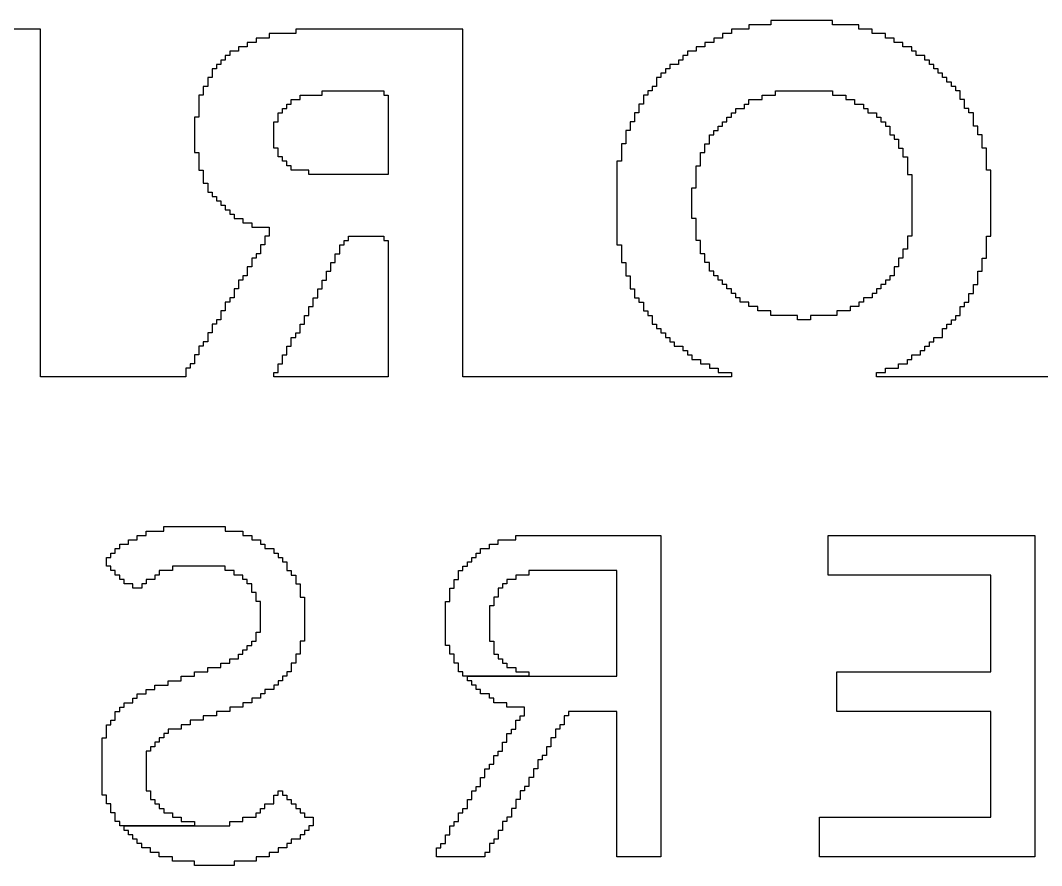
# Model space of a CAD drawing. Extents: x 120.8 to 139.9, y -84.7 to -48.5.
# Drawn here: x 127.546 to 132.187, y -84.734 to -80.894 of the extents above; entities that cross this region are included whole.
import ezdxf

# ---------------------------------------------------------------- set-up
doc = ezdxf.new("R2010")
doc.units = 0
doc.header["$MEASUREMENT"] = 0
doc.layers.add('BLACK', color=7, linetype='CONTINUOUS')

msp = doc.modelspace()

# ---------------------------------------------------------------- linework, layer by layer
at = {"layer": 'BLACK', "linetype": 'CONTINUOUS'}
for p, q in [((131.237, -80.8944), (130.957, -80.8944)), ((130.957, -80.8944), (130.957, -80.9144)), ((131.237, -80.9144), (131.237, -80.8944)), ((127.637, -80.9344), (127.297, -80.9344)), ((127.637, -82.5144), (127.637, -80.9344)), ((129.557, -80.9344), (128.797, -80.9344)), ((128.797, -80.9344), (128.797, -80.9544)), ((129.557, -82.5144), (129.557, -80.9344)), ((130.857, -80.9344), (130.777, -80.9344)), ((130.777, -80.9344), (130.777, -80.9544)), ((130.957, -80.9144), (130.857, -80.9144)), ((130.857, -80.9144), (130.857, -80.9344)), ((131.357, -80.9144), (131.237, -80.9144)), ((131.357, -80.9344), (131.357, -80.9144)), ((131.417, -80.9344), (131.357, -80.9344)), ((131.417, -80.9544), (131.417, -80.9344)), ((128.677, -80.9744), (128.617, -80.9744)), ((128.617, -80.9744), (128.617, -80.9944)), ((128.797, -80.9544), (128.677, -80.9544)), ((128.677, -80.9544), (128.677, -80.9744)), ((130.737, -80.9744), (130.697, -80.9744)), ((130.697, -80.9744), (130.697, -80.9944)), ((130.777, -80.9544), (130.737, -80.9544)), ((130.737, -80.9544), (130.737, -80.9744)), ((131.477, -80.9544), (131.417, -80.9544)), ((131.477, -80.9744), (131.477, -80.9544)), ((131.517, -80.9744), (131.477, -80.9744)), ((131.517, -80.9944), (131.517, -80.9744)), ((128.537, -81.0344), (128.497, -81.0344)), ((128.497, -81.0344), (128.497, -81.0544)), ((128.577, -81.0144), (128.537, -81.0144)), ((128.537, -81.0144), (128.537, -81.0344)), ((128.617, -80.9944), (128.577, -80.9944)), ((128.577, -80.9944), (128.577, -81.0144)), ((130.617, -81.0344), (130.577, -81.0344)), ((130.577, -81.0344), (130.577, -81.0544)), ((130.657, -81.0144), (130.617, -81.0144)), ((130.617, -81.0144), (130.617, -81.0344)), ((130.697, -80.9944), (130.657, -80.9944)), ((130.657, -80.9944), (130.657, -81.0144)), ((131.557, -80.9944), (131.517, -80.9944)), ((131.557, -81.0144), (131.557, -80.9944)), ((131.597, -81.0144), (131.557, -81.0144)), ((131.597, -81.0344), (131.597, -81.0144)), ((131.617, -81.0344), (131.597, -81.0344)), ((131.617, -81.0544), (131.617, -81.0344)), ((128.477, -81.0744), (128.457, -81.0744)), ((128.457, -81.0744), (128.457, -81.0944)), ((128.497, -81.0544), (128.477, -81.0544)), ((128.477, -81.0544), (128.477, -81.0744)), ((130.557, -81.0744), (130.537, -81.0744)), ((130.537, -81.0744), (130.537, -81.0944)), ((130.577, -81.0544), (130.557, -81.0544)), ((130.557, -81.0544), (130.557, -81.0744)), ((131.657, -81.0544), (131.617, -81.0544)), ((131.657, -81.0744), (131.657, -81.0544)), ((131.677, -81.0744), (131.657, -81.0744)), ((131.677, -81.0944), (131.677, -81.0744)), ((128.437, -81.1144), (128.417, -81.1144)), ((128.417, -81.1144), (128.417, -81.1544)), ((128.457, -81.0944), (128.437, -81.0944)), ((128.437, -81.0944), (128.437, -81.1144)), ((130.497, -81.1144), (130.477, -81.1144)), ((130.477, -81.1144), (130.477, -81.1344)), ((130.537, -81.0944), (130.497, -81.0944)), ((130.497, -81.0944), (130.497, -81.1144)), ((131.697, -81.0944), (131.677, -81.0944)), ((131.697, -81.1144), (131.697, -81.0944)), ((131.717, -81.1144), (131.697, -81.1144)), ((131.717, -81.1344), (131.717, -81.1144)), ((128.417, -81.1544), (128.397, -81.1544)), ((128.397, -81.1544), (128.397, -81.1944)), ((130.457, -81.1544), (130.437, -81.1544)), ((130.437, -81.1544), (130.437, -81.1944)), ((130.477, -81.1344), (130.457, -81.1344)), ((130.457, -81.1344), (130.457, -81.1544)), ((131.737, -81.1344), (131.717, -81.1344)), ((131.737, -81.1544), (131.737, -81.1344)), ((131.757, -81.1544), (131.737, -81.1544)), ((131.757, -81.1744), (131.757, -81.1544)), ((131.777, -81.1744), (131.757, -81.1744)), ((131.777, -81.1944), (131.777, -81.1744)), ((128.397, -81.1944), (128.377, -81.1944)), ((128.377, -81.1944), (128.377, -81.2344)), ((128.917, -81.2344), (128.917, -81.2144)), ((128.917, -81.2144), (129.197, -81.2144)), ((129.197, -81.2144), (129.197, -81.2344)), ((130.417, -81.2144), (130.397, -81.2144)), ((130.397, -81.2144), (130.397, -81.2344)), ((130.437, -81.1944), (130.417, -81.1944)), ((130.417, -81.1944), (130.417, -81.2144)), ((130.977, -81.2344), (130.977, -81.2144)), ((130.977, -81.2144), (131.237, -81.2144)), ((131.237, -81.2144), (131.237, -81.2344)), ((131.797, -81.1944), (131.777, -81.1944)), ((131.797, -81.2144), (131.797, -81.1944)), ((131.817, -81.2144), (131.797, -81.2144)), ((131.817, -81.2544), (131.817, -81.2144)), ((128.377, -81.2344), (128.357, -81.2344)), ((128.357, -81.2344), (128.357, -81.3344)), ((128.777, -81.2744), (128.777, -81.2544)), ((128.777, -81.2544), (128.817, -81.2544)), ((128.817, -81.2544), (128.817, -81.2344)), ((128.817, -81.2344), (128.917, -81.2344)), ((129.197, -81.2344), (129.217, -81.2344)), ((129.217, -81.2344), (129.217, -81.5944)), ((130.397, -81.2344), (130.377, -81.2344)), ((130.377, -81.2344), (130.377, -81.2744)), ((130.857, -81.2744), (130.857, -81.2544)), ((130.857, -81.2544), (130.917, -81.2544)), ((130.917, -81.2544), (130.917, -81.2344)), ((130.917, -81.2344), (130.977, -81.2344)), ((131.237, -81.2344), (131.297, -81.2344)), ((131.297, -81.2344), (131.297, -81.2544)), ((131.297, -81.2544), (131.337, -81.2544)), ((131.337, -81.2544), (131.337, -81.2744)), ((131.837, -81.2544), (131.817, -81.2544)), ((131.837, -81.2944), (131.837, -81.2544)), ((128.717, -81.3544), (128.717, -81.3144)), ((128.717, -81.3144), (128.737, -81.3144)), ((128.737, -81.3144), (128.737, -81.2944)), ((128.737, -81.2944), (128.757, -81.2944)), ((128.757, -81.2944), (128.757, -81.2744)), ((128.757, -81.2744), (128.777, -81.2744)), ((130.357, -81.3144), (130.337, -81.3144)), ((130.337, -81.3144), (130.337, -81.3544)), ((130.377, -81.2744), (130.357, -81.2744)), ((130.357, -81.2744), (130.357, -81.3144)), ((130.777, -81.3344), (130.777, -81.3144)), ((130.777, -81.3144), (130.797, -81.3144)), ((130.797, -81.3144), (130.797, -81.2944)), ((130.797, -81.2944), (130.837, -81.2944)), ((130.837, -81.2944), (130.837, -81.2744)), ((130.837, -81.2744), (130.857, -81.2744)), ((131.337, -81.2744), (131.377, -81.2744)), ((131.377, -81.2744), (131.377, -81.2944)), ((131.377, -81.2944), (131.397, -81.2944)), ((131.397, -81.2944), (131.397, -81.3144)), ((131.397, -81.3144), (131.437, -81.3144)), ((131.437, -81.3144), (131.437, -81.3344)), ((131.857, -81.2944), (131.837, -81.2944)), ((131.857, -81.3144), (131.857, -81.2944)), ((131.877, -81.3144), (131.857, -81.3144)), ((131.877, -81.3744), (131.877, -81.3144)), ((128.357, -81.3344), (128.337, -81.3344)), ((128.337, -81.3344), (128.337, -81.4944)), ((128.697, -81.4744), (128.697, -81.3544)), ((128.697, -81.3544), (128.717, -81.3544)), ((130.337, -81.3544), (130.317, -81.3544)), ((130.317, -81.3544), (130.317, -81.3944)), ((130.737, -81.3744), (130.737, -81.3544)), ((130.737, -81.3544), (130.757, -81.3544)), ((130.757, -81.3544), (130.757, -81.3344)), ((130.757, -81.3344), (130.777, -81.3344)), ((131.437, -81.3344), (131.457, -81.3344)), ((131.457, -81.3344), (131.457, -81.3544)), ((131.457, -81.3544), (131.477, -81.3544)), ((131.477, -81.3544), (131.477, -81.3744)), ((130.317, -81.3944), (130.297, -81.3944)), ((130.297, -81.3944), (130.297, -81.4544)), ((130.697, -81.4144), (130.697, -81.3944)), ((130.697, -81.3944), (130.717, -81.3944)), ((130.717, -81.3944), (130.717, -81.3744)), ((130.717, -81.3744), (130.737, -81.3744)), ((131.477, -81.3744), (131.497, -81.3744)), ((131.497, -81.3744), (131.497, -81.4144)), ((131.897, -81.3744), (131.877, -81.3744)), ((131.897, -81.4144), (131.897, -81.3744)), ((130.297, -81.4544), (130.277, -81.4544)), ((130.277, -81.4544), (130.277, -81.5344)), ((130.657, -81.4944), (130.657, -81.4544)), ((130.657, -81.4544), (130.677, -81.4544)), ((130.677, -81.4544), (130.677, -81.4144)), ((130.677, -81.4144), (130.697, -81.4144)), ((131.497, -81.4144), (131.517, -81.4144)), ((131.517, -81.4144), (131.517, -81.4344)), ((131.517, -81.4344), (131.537, -81.4344)), ((131.537, -81.4344), (131.537, -81.4744)), ((131.917, -81.4144), (131.897, -81.4144)), ((131.917, -81.4744), (131.917, -81.4144)), ((128.337, -81.4944), (128.357, -81.4944)), ((128.357, -81.4944), (128.357, -81.5744)), ((128.717, -81.4744), (128.697, -81.4744)), ((128.717, -81.5144), (128.717, -81.4744)), ((130.637, -81.5544), (130.637, -81.4944)), ((130.637, -81.4944), (130.657, -81.4944)), ((131.537, -81.4744), (131.557, -81.4744)), ((131.557, -81.4744), (131.557, -81.5144)), ((131.937, -81.4744), (131.917, -81.4744)), ((131.937, -81.5744), (131.937, -81.4744)), ((128.737, -81.5144), (128.717, -81.5144)), ((128.737, -81.5344), (128.737, -81.5144)), ((128.757, -81.5344), (128.737, -81.5344)), ((128.757, -81.5544), (128.757, -81.5344)), ((130.277, -81.5344), (130.257, -81.5344)), ((130.257, -81.5344), (130.257, -81.9144)), ((131.557, -81.5144), (131.577, -81.5144)), ((131.577, -81.5144), (131.577, -81.5944)), ((128.357, -81.5744), (128.377, -81.5744)), ((128.377, -81.5744), (128.377, -81.6344)), ((128.777, -81.5544), (128.757, -81.5544)), ((128.777, -81.5744), (128.777, -81.5544)), ((128.857, -81.5744), (128.777, -81.5744)), ((128.857, -81.5944), (128.857, -81.5744)), ((130.617, -81.6544), (130.617, -81.5544)), ((130.617, -81.5544), (130.637, -81.5544)), ((131.957, -81.5744), (131.937, -81.5744)), ((131.957, -81.8744), (131.957, -81.5744)), ((128.377, -81.6344), (128.397, -81.6344)), ((128.397, -81.6344), (128.397, -81.6744)), ((129.217, -81.5944), (128.857, -81.5944)), ((131.577, -81.5944), (131.597, -81.5944)), ((131.597, -81.5944), (131.597, -81.8744)), ((128.397, -81.6744), (128.417, -81.6744)), ((128.417, -81.6744), (128.417, -81.6944)), ((130.597, -81.7944), (130.597, -81.6544)), ((130.597, -81.6544), (130.617, -81.6544)), ((128.417, -81.6944), (128.437, -81.6944)), ((128.437, -81.6944), (128.437, -81.7144)), ((128.437, -81.7144), (128.457, -81.7144)), ((128.457, -81.7144), (128.457, -81.7344)), ((128.457, -81.7344), (128.477, -81.7344)), ((128.477, -81.7344), (128.477, -81.7544)), ((128.477, -81.7544), (128.497, -81.7544)), ((128.497, -81.7544), (128.497, -81.7744)), ((128.497, -81.7744), (128.517, -81.7744)), ((128.517, -81.7744), (128.517, -81.7944)), ((128.517, -81.7944), (128.557, -81.7944)), ((128.557, -81.7944), (128.557, -81.8144)), ((128.557, -81.8144), (128.597, -81.8144)), ((128.597, -81.8144), (128.597, -81.8344)), ((130.617, -81.7944), (130.597, -81.7944)), ((130.617, -81.8944), (130.617, -81.7944)), ((128.597, -81.8344), (128.677, -81.8344)), ((128.677, -81.8344), (128.677, -81.8744)), ((128.657, -81.9144), (128.637, -81.9144)), ((128.637, -81.9144), (128.637, -81.9544)), ((128.677, -81.8744), (128.657, -81.8744)), ((128.657, -81.8744), (128.657, -81.9144)), ((128.997, -81.9544), (128.997, -81.9144)), ((128.997, -81.9144), (129.017, -81.9144)), ((129.017, -81.9144), (129.017, -81.8944)), ((129.017, -81.8944), (129.037, -81.8944)), ((129.037, -81.8944), (129.037, -81.8744)), ((129.037, -81.8744), (129.197, -81.8744)), ((129.197, -81.8744), (129.197, -81.8944)), ((129.197, -81.8944), (129.217, -81.8944)), ((129.217, -81.8944), (129.217, -82.5144)), ((130.257, -81.9144), (130.277, -81.9144)), ((130.277, -81.9144), (130.277, -81.9944)), ((130.637, -81.8944), (130.617, -81.8944)), ((130.637, -81.9544), (130.637, -81.8944)), ((131.597, -81.8744), (131.577, -81.8744)), ((131.577, -81.8744), (131.577, -81.9344)), ((131.937, -81.9744), (131.937, -81.8744)), ((131.937, -81.8744), (131.957, -81.8744)), ((128.637, -81.9544), (128.617, -81.9544)), ((128.617, -81.9544), (128.617, -81.9744)), ((128.977, -81.9944), (128.977, -81.9544)), ((128.977, -81.9544), (128.997, -81.9544)), ((130.657, -81.9544), (130.637, -81.9544)), ((130.657, -81.9944), (130.657, -81.9544)), ((131.577, -81.9344), (131.557, -81.9344)), ((131.557, -81.9344), (131.557, -81.9744)), ((128.617, -81.9744), (128.597, -81.9744)), ((128.597, -81.9744), (128.597, -82.0144)), ((128.957, -82.0344), (128.957, -81.9944)), ((128.957, -81.9944), (128.977, -81.9944)), ((130.277, -81.9944), (130.297, -81.9944)), ((130.297, -81.9944), (130.297, -82.0544)), ((130.677, -81.9944), (130.657, -81.9944)), ((130.677, -82.0344), (130.677, -81.9944)), ((131.557, -81.9744), (131.537, -81.9744)), ((131.537, -81.9744), (131.537, -82.0144)), ((131.917, -82.0344), (131.917, -81.9744)), ((131.917, -81.9744), (131.937, -81.9744)), ((128.577, -82.0544), (128.557, -82.0544)), ((128.557, -82.0544), (128.557, -82.0744)), ((128.597, -82.0144), (128.577, -82.0144)), ((128.577, -82.0144), (128.577, -82.0544)), ((128.937, -82.0744), (128.937, -82.0344)), ((128.937, -82.0344), (128.957, -82.0344)), ((130.297, -82.0544), (130.317, -82.0544)), ((130.317, -82.0544), (130.317, -82.1144)), ((130.697, -82.0344), (130.677, -82.0344)), ((130.697, -82.0544), (130.697, -82.0344)), ((130.717, -82.0544), (130.697, -82.0544)), ((130.717, -82.0744), (130.717, -82.0544)), ((131.517, -82.0544), (131.497, -82.0544)), ((131.497, -82.0544), (131.497, -82.0744)), ((131.537, -82.0144), (131.517, -82.0144)), ((131.517, -82.0144), (131.517, -82.0544)), ((131.897, -82.0944), (131.897, -82.0344)), ((131.897, -82.0344), (131.917, -82.0344)), ((128.557, -82.0744), (128.537, -82.0744)), ((128.537, -82.0744), (128.537, -82.1144)), ((128.917, -82.1144), (128.917, -82.0744)), ((128.917, -82.0744), (128.937, -82.0744)), ((130.737, -82.0744), (130.717, -82.0744)), ((130.737, -82.0944), (130.737, -82.0744)), ((130.757, -82.0944), (130.737, -82.0944)), ((130.757, -82.1144), (130.757, -82.0944)), ((131.477, -82.0944), (131.457, -82.0944)), ((131.457, -82.0944), (131.457, -82.1144)), ((131.497, -82.0744), (131.477, -82.0744)), ((131.477, -82.0744), (131.477, -82.0944)), ((131.877, -82.1344), (131.877, -82.0944)), ((131.877, -82.0944), (131.897, -82.0944)), ((128.537, -82.1144), (128.517, -82.1144)), ((128.517, -82.1144), (128.517, -82.1544)), ((128.897, -82.1544), (128.897, -82.1144)), ((128.897, -82.1144), (128.917, -82.1144)), ((130.317, -82.1144), (130.337, -82.1144)), ((130.337, -82.1144), (130.337, -82.1544)), ((130.777, -82.1144), (130.757, -82.1144)), ((130.777, -82.1344), (130.777, -82.1144)), ((130.797, -82.1344), (130.777, -82.1344)), ((130.797, -82.1544), (130.797, -82.1344)), ((131.437, -82.1344), (131.417, -82.1344)), ((131.417, -82.1344), (131.417, -82.1544)), ((131.457, -82.1144), (131.437, -82.1144)), ((131.437, -82.1144), (131.437, -82.1344)), ((131.857, -82.1744), (131.857, -82.1344)), ((131.857, -82.1344), (131.877, -82.1344)), ((128.497, -82.1744), (128.477, -82.1744)), ((128.477, -82.1744), (128.477, -82.2144)), ((128.517, -82.1544), (128.497, -82.1544)), ((128.497, -82.1544), (128.497, -82.1744)), ((128.857, -82.2344), (128.857, -82.1944)), ((128.857, -82.1944), (128.877, -82.1944)), ((128.877, -82.1944), (128.877, -82.1544)), ((128.877, -82.1544), (128.897, -82.1544)), ((130.337, -82.1544), (130.357, -82.1544)), ((130.357, -82.1544), (130.357, -82.1744)), ((130.357, -82.1744), (130.377, -82.1744)), ((130.377, -82.1744), (130.377, -82.2144)), ((130.817, -82.1544), (130.797, -82.1544)), ((130.817, -82.1744), (130.817, -82.1544)), ((130.857, -82.1744), (130.817, -82.1744)), ((130.857, -82.1944), (130.857, -82.1744)), ((130.897, -82.1944), (130.857, -82.1944)), ((130.897, -82.2144), (130.897, -82.1944)), ((131.357, -82.1944), (131.317, -82.1944)), ((131.317, -82.1944), (131.317, -82.2144)), ((131.377, -82.1744), (131.357, -82.1744)), ((131.357, -82.1744), (131.357, -82.1944)), ((131.417, -82.1544), (131.377, -82.1544)), ((131.377, -82.1544), (131.377, -82.1744)), ((131.817, -82.2344), (131.817, -82.1944)), ((131.817, -82.1944), (131.837, -82.1944)), ((131.837, -82.1944), (131.837, -82.1744)), ((131.837, -82.1744), (131.857, -82.1744)), ((128.477, -82.2144), (128.457, -82.2144)), ((128.457, -82.2144), (128.457, -82.2544)), ((128.837, -82.2744), (128.837, -82.2344)), ((128.837, -82.2344), (128.857, -82.2344)), ((130.377, -82.2144), (130.397, -82.2144)), ((130.397, -82.2144), (130.397, -82.2344)), ((130.397, -82.2344), (130.417, -82.2344)), ((130.417, -82.2344), (130.417, -82.2744)), ((130.957, -82.2144), (130.897, -82.2144)), ((130.957, -82.2344), (130.957, -82.2144)), ((131.077, -82.2344), (130.957, -82.2344)), ((131.077, -82.2544), (131.077, -82.2344)), ((131.257, -82.2344), (131.137, -82.2344)), ((131.137, -82.2344), (131.137, -82.2544)), ((131.317, -82.2144), (131.257, -82.2144)), ((131.257, -82.2144), (131.257, -82.2344)), ((131.797, -82.2544), (131.797, -82.2344)), ((131.797, -82.2344), (131.817, -82.2344)), ((128.437, -82.2744), (128.417, -82.2744)), ((128.417, -82.2744), (128.417, -82.3144)), ((128.457, -82.2544), (128.437, -82.2544)), ((128.437, -82.2544), (128.437, -82.2744)), ((128.817, -82.3144), (128.817, -82.2744)), ((128.817, -82.2744), (128.837, -82.2744)), ((130.417, -82.2744), (130.437, -82.2744)), ((130.437, -82.2744), (130.437, -82.2944)), ((131.137, -82.2544), (131.077, -82.2544)), ((131.757, -82.2944), (131.757, -82.2744)), ((131.757, -82.2744), (131.777, -82.2744)), ((131.777, -82.2744), (131.777, -82.2544)), ((131.777, -82.2544), (131.797, -82.2544)), ((128.417, -82.3144), (128.397, -82.3144)), ((128.397, -82.3144), (128.397, -82.3544)), ((128.777, -82.3744), (128.777, -82.3344)), ((128.777, -82.3344), (128.797, -82.3344)), ((128.797, -82.3344), (128.797, -82.3144)), ((128.797, -82.3144), (128.817, -82.3144)), ((130.437, -82.2944), (130.457, -82.2944)), ((130.457, -82.2944), (130.457, -82.3144)), ((130.457, -82.3144), (130.477, -82.3144)), ((130.477, -82.3144), (130.477, -82.3344)), ((130.477, -82.3344), (130.497, -82.3344)), ((130.497, -82.3344), (130.497, -82.3544)), ((131.697, -82.3544), (131.697, -82.3344)), ((131.697, -82.3344), (131.737, -82.3344)), ((131.737, -82.3344), (131.737, -82.2944)), ((131.737, -82.2944), (131.757, -82.2944)), ((128.377, -82.3744), (128.357, -82.3744)), ((128.357, -82.3744), (128.357, -82.4144)), ((128.397, -82.3544), (128.377, -82.3544)), ((128.377, -82.3544), (128.377, -82.3744)), ((128.757, -82.4144), (128.757, -82.3744)), ((128.757, -82.3744), (128.777, -82.3744)), ((130.497, -82.3544), (130.517, -82.3544)), ((130.517, -82.3544), (130.517, -82.3744)), ((130.517, -82.3744), (130.557, -82.3744)), ((130.557, -82.3744), (130.557, -82.3944)), ((131.657, -82.3944), (131.657, -82.3744)), ((131.657, -82.3744), (131.677, -82.3744)), ((131.677, -82.3744), (131.677, -82.3544)), ((131.677, -82.3544), (131.697, -82.3544)), ((128.357, -82.4144), (128.337, -82.4144)), ((128.337, -82.4144), (128.337, -82.4544)), ((128.737, -82.4544), (128.737, -82.4144)), ((128.737, -82.4144), (128.757, -82.4144)), ((130.557, -82.3944), (130.577, -82.3944)), ((130.577, -82.3944), (130.577, -82.4144)), ((130.577, -82.4144), (130.597, -82.4144)), ((130.597, -82.4144), (130.597, -82.4344)), ((131.597, -82.4344), (131.597, -82.4144)), ((131.597, -82.4144), (131.637, -82.4144)), ((131.637, -82.4144), (131.637, -82.3944)), ((131.637, -82.3944), (131.657, -82.3944)), ((128.317, -82.4744), (128.297, -82.4744)), ((128.297, -82.4744), (128.297, -82.5144)), ((128.337, -82.4544), (128.317, -82.4544)), ((128.317, -82.4544), (128.317, -82.4744)), ((128.717, -82.4544), (128.737, -82.4544)), ((128.717, -82.4944), (128.717, -82.4544)), ((130.597, -82.4344), (130.637, -82.4344)), ((130.637, -82.4344), (130.637, -82.4544)), ((130.637, -82.4544), (130.677, -82.4544)), ((130.677, -82.4544), (130.677, -82.4744)), ((130.677, -82.4744), (130.717, -82.4744)), ((130.717, -82.4744), (130.717, -82.4944)), ((131.477, -82.4944), (131.477, -82.4744)), ((131.477, -82.4744), (131.537, -82.4744)), ((131.537, -82.4744), (131.537, -82.4544)), ((131.537, -82.4544), (131.577, -82.4544)), ((131.577, -82.4544), (131.577, -82.4344)), ((131.577, -82.4344), (131.597, -82.4344)), ((128.297, -82.5144), (127.637, -82.5144)), ((128.697, -82.5144), (128.697, -82.4944)), ((128.697, -82.4944), (128.717, -82.4944)), ((129.217, -82.5144), (128.697, -82.5144)), ((130.777, -82.5144), (129.557, -82.5144)), ((130.717, -82.4944), (130.777, -82.4944)), ((130.777, -82.4944), (130.777, -82.5144)), ((131.437, -82.5144), (131.437, -82.4944)), ((131.437, -82.4944), (131.477, -82.4944)), ((132.657, -82.5144), (131.437, -82.5144)), ((128.117, -83.2344), (128.117, -83.2144)), ((128.117, -83.2144), (128.197, -83.2144)), ((128.197, -83.2144), (128.197, -83.1944)), ((128.197, -83.1944), (128.477, -83.1944)), ((128.477, -83.1944), (128.477, -83.2144)), ((128.477, -83.2144), (128.557, -83.2144)), ((128.557, -83.2144), (128.557, -83.2344)), ((128.037, -83.2744), (128.037, -83.2544)), ((128.037, -83.2544), (128.077, -83.2544)), ((128.077, -83.2544), (128.077, -83.2344)), ((128.077, -83.2344), (128.117, -83.2344)), ((128.557, -83.2344), (128.597, -83.2344)), ((128.597, -83.2344), (128.597, -83.2544)), ((128.597, -83.2544), (128.637, -83.2544)), ((128.637, -83.2544), (128.637, -83.2744)), ((129.717, -83.2744), (129.717, -83.2544)), ((129.717, -83.2544), (129.797, -83.2544)), ((129.797, -83.2544), (129.797, -83.2344)), ((129.797, -83.2344), (130.457, -83.2344)), ((130.457, -83.2344), (130.457, -84.6944)), ((131.217, -83.4144), (131.217, -83.2344)), ((131.217, -83.2344), (132.157, -83.2344)), ((132.157, -83.2344), (132.157, -84.6944)), ((127.977, -83.3144), (127.977, -83.2944)), ((127.977, -83.2944), (127.997, -83.2944)), ((127.997, -83.2944), (127.997, -83.2744)), ((127.997, -83.2744), (128.037, -83.2744)), ((128.637, -83.2744), (128.657, -83.2744)), ((128.657, -83.2744), (128.657, -83.2944)), ((128.657, -83.2944), (128.697, -83.2944)), ((128.697, -83.2944), (128.697, -83.3144)), ((129.637, -83.3144), (129.637, -83.2944)), ((129.637, -83.2944), (129.677, -83.2944)), ((129.677, -83.2944), (129.677, -83.2744)), ((129.677, -83.2744), (129.717, -83.2744)), ((127.937, -83.3744), (127.937, -83.3344)), ((127.937, -83.3344), (127.957, -83.3344)), ((127.957, -83.3344), (127.957, -83.3144)), ((127.957, -83.3144), (127.977, -83.3144)), ((128.697, -83.3144), (128.717, -83.3144)), ((128.717, -83.3144), (128.717, -83.3344)), ((128.717, -83.3344), (128.737, -83.3344)), ((128.737, -83.3344), (128.737, -83.3544)), ((128.737, -83.3544), (128.757, -83.3544)), ((128.757, -83.3544), (128.757, -83.3944)), ((129.577, -83.3744), (129.577, -83.3544)), ((129.577, -83.3544), (129.597, -83.3544)), ((129.597, -83.3544), (129.597, -83.3344)), ((129.597, -83.3344), (129.617, -83.3344)), ((129.617, -83.3344), (129.617, -83.3144)), ((129.617, -83.3144), (129.637, -83.3144)), ((127.957, -83.3744), (127.937, -83.3744)), ((127.957, -83.3944), (127.957, -83.3744)), ((127.977, -83.3944), (127.957, -83.3944)), ((127.977, -83.4144), (127.977, -83.3944)), ((128.237, -83.3944), (128.177, -83.3944)), ((128.177, -83.3944), (128.177, -83.4144)), ((128.477, -83.3744), (128.237, -83.3744)), ((128.237, -83.3744), (128.237, -83.3944)), ((128.477, -83.3944), (128.477, -83.3744)), ((128.517, -83.3944), (128.477, -83.3944)), ((128.517, -83.4144), (128.517, -83.3944)), ((128.757, -83.3944), (128.777, -83.3944)), ((128.777, -83.3944), (128.777, -83.4144)), ((129.537, -83.4344), (129.537, -83.3944)), ((129.537, -83.3944), (129.557, -83.3944)), ((129.557, -83.3944), (129.557, -83.3744)), ((129.557, -83.3744), (129.577, -83.3744)), ((130.257, -83.3944), (129.857, -83.3944)), ((129.857, -83.3944), (129.857, -83.4144)), ((130.257, -83.8744), (130.257, -83.3944)), ((127.997, -83.4144), (127.977, -83.4144)), ((127.997, -83.4344), (127.997, -83.4144)), ((128.017, -83.4344), (127.997, -83.4344)), ((128.017, -83.4544), (128.017, -83.4344)), ((128.157, -83.4344), (128.117, -83.4344)), ((128.117, -83.4344), (128.117, -83.4544)), ((128.177, -83.4144), (128.157, -83.4144)), ((128.157, -83.4144), (128.157, -83.4344)), ((128.557, -83.4144), (128.517, -83.4144)), ((128.557, -83.4344), (128.557, -83.4144)), ((128.577, -83.4344), (128.557, -83.4344)), ((128.577, -83.4544), (128.577, -83.4344)), ((128.777, -83.4144), (128.797, -83.4144)), ((128.797, -83.4144), (128.797, -83.4544)), ((129.517, -83.4744), (129.517, -83.4344)), ((129.517, -83.4344), (129.537, -83.4344)), ((129.797, -83.4344), (129.757, -83.4344)), ((129.757, -83.4344), (129.757, -83.4544)), ((129.857, -83.4144), (129.797, -83.4144)), ((129.797, -83.4144), (129.797, -83.4344)), ((131.957, -83.4144), (131.217, -83.4144)), ((131.957, -83.8544), (131.957, -83.4144)), ((128.057, -83.4544), (128.017, -83.4544)), ((128.057, -83.4744), (128.057, -83.4544)), ((128.097, -83.4744), (128.057, -83.4744)), ((128.117, -83.4544), (128.097, -83.4544)), ((128.097, -83.4544), (128.097, -83.4744)), ((128.597, -83.4544), (128.577, -83.4544)), ((128.597, -83.4944), (128.597, -83.4544)), ((128.617, -83.4944), (128.597, -83.4944)), ((128.617, -83.5344), (128.617, -83.4944)), ((128.797, -83.4544), (128.817, -83.4544)), ((128.817, -83.4544), (128.817, -83.5144)), ((129.497, -83.5344), (129.497, -83.4744)), ((129.497, -83.4744), (129.517, -83.4744)), ((129.737, -83.4744), (129.717, -83.4744)), ((129.717, -83.4744), (129.717, -83.5144)), ((129.757, -83.4544), (129.737, -83.4544)), ((129.737, -83.4544), (129.737, -83.4744)), ((128.637, -83.5344), (128.617, -83.5344)), ((128.637, -83.6744), (128.637, -83.5344)), ((128.817, -83.5144), (128.837, -83.5144)), ((128.837, -83.5144), (128.837, -83.7144)), ((129.477, -83.7344), (129.477, -83.5344)), ((129.477, -83.5344), (129.497, -83.5344)), ((129.717, -83.5144), (129.697, -83.5144)), ((129.697, -83.5144), (129.697, -83.5544)), ((129.697, -83.5544), (129.677, -83.5544)), ((129.677, -83.5544), (129.677, -83.7144)), ((128.617, -83.7144), (128.617, -83.6744)), ((128.617, -83.6744), (128.637, -83.6744)), ((128.597, -83.7344), (128.597, -83.7144)), ((128.597, -83.7144), (128.617, -83.7144)), ((128.837, -83.7144), (128.817, -83.7144)), ((128.817, -83.7144), (128.817, -83.7744)), ((129.677, -83.7144), (129.697, -83.7144)), ((129.697, -83.7144), (129.697, -83.7744)), ((128.537, -83.7944), (128.537, -83.7744)), ((128.537, -83.7744), (128.557, -83.7744)), ((128.557, -83.7744), (128.557, -83.7544)), ((128.557, -83.7544), (128.577, -83.7544)), ((128.577, -83.7544), (128.577, -83.7344)), ((128.577, -83.7344), (128.597, -83.7344)), ((128.817, -83.7744), (128.797, -83.7744)), ((128.797, -83.7744), (128.797, -83.8144)), ((129.497, -83.7344), (129.477, -83.7344)), ((129.497, -83.7744), (129.497, -83.7344)), ((129.517, -83.7744), (129.497, -83.7744)), ((129.517, -83.8144), (129.517, -83.7744)), ((129.697, -83.7744), (129.717, -83.7744)), ((129.717, -83.7744), (129.717, -83.7944)), ((128.457, -83.8344), (128.457, -83.8144)), ((128.457, -83.8144), (128.497, -83.8144)), ((128.497, -83.8144), (128.497, -83.7944)), ((128.497, -83.7944), (128.537, -83.7944)), ((128.797, -83.8144), (128.777, -83.8144)), ((128.777, -83.8144), (128.777, -83.8544)), ((129.537, -83.8144), (129.517, -83.8144)), ((129.537, -83.8544), (129.537, -83.8144)), ((129.717, -83.7944), (129.737, -83.7944)), ((129.737, -83.7944), (129.737, -83.8144)), ((129.737, -83.8144), (129.757, -83.8144)), ((129.757, -83.8144), (129.757, -83.8344)), ((128.337, -83.8744), (128.337, -83.8544)), ((128.337, -83.8544), (128.397, -83.8544)), ((128.397, -83.8544), (128.397, -83.8344)), ((128.397, -83.8344), (128.457, -83.8344)), ((128.777, -83.8544), (128.757, -83.8544)), ((128.757, -83.8544), (128.757, -83.8744)), ((129.557, -83.8544), (129.537, -83.8544)), ((129.557, -83.8744), (129.557, -83.8544)), ((129.757, -83.8344), (129.797, -83.8344)), ((129.797, -83.8344), (129.797, -83.8544)), ((129.797, -83.8544), (129.857, -83.8544)), ((129.857, -83.8544), (129.857, -83.8744)), ((131.257, -84.0344), (131.257, -83.8544)), ((131.257, -83.8544), (131.957, -83.8544)), ((128.157, -83.9344), (128.157, -83.9144)), ((128.157, -83.9144), (128.217, -83.9144)), ((128.217, -83.9144), (128.217, -83.8944)), ((128.217, -83.8944), (128.277, -83.8944)), ((128.277, -83.8944), (128.277, -83.8744)), ((128.277, -83.8744), (128.337, -83.8744)), ((128.717, -83.9144), (128.697, -83.9144)), ((128.697, -83.9144), (128.697, -83.9344)), ((128.737, -83.8944), (128.717, -83.8944)), ((128.717, -83.8944), (128.717, -83.9144)), ((128.757, -83.8744), (128.737, -83.8744)), ((128.737, -83.8744), (128.737, -83.8944)), ((129.857, -83.8744), (129.557, -83.8744)), ((129.577, -83.8944), (129.577, -83.8744)), ((129.577, -83.8744), (130.257, -83.8744)), ((129.597, -83.8944), (129.577, -83.8944)), ((129.597, -83.9144), (129.597, -83.8944)), ((129.617, -83.9144), (129.597, -83.9144)), ((129.617, -83.9344), (129.617, -83.9144)), ((128.077, -83.9744), (128.077, -83.9544)), ((128.077, -83.9544), (128.117, -83.9544)), ((128.117, -83.9544), (128.117, -83.9344)), ((128.117, -83.9344), (128.157, -83.9344)), ((128.657, -83.9544), (128.637, -83.9544)), ((128.637, -83.9544), (128.637, -83.9744)), ((128.697, -83.9344), (128.657, -83.9344)), ((128.657, -83.9344), (128.657, -83.9544)), ((129.637, -83.9344), (129.617, -83.9344)), ((129.637, -83.9544), (129.637, -83.9344)), ((129.677, -83.9544), (129.637, -83.9544)), ((129.677, -83.9744), (129.677, -83.9544)), ((128.017, -84.0144), (128.017, -83.9944)), ((128.017, -83.9944), (128.057, -83.9944)), ((128.057, -83.9944), (128.057, -83.9744)), ((128.057, -83.9744), (128.077, -83.9744)), ((128.597, -83.9944), (128.557, -83.9944)), ((128.557, -83.9944), (128.557, -84.0144)), ((128.637, -83.9744), (128.597, -83.9744)), ((128.597, -83.9744), (128.597, -83.9944)), ((129.697, -83.9744), (129.677, -83.9744)), ((129.697, -83.9944), (129.697, -83.9744)), ((129.757, -83.9944), (129.697, -83.9944)), ((129.757, -84.0144), (129.757, -83.9944)), ((127.977, -84.0744), (127.977, -84.0344)), ((127.977, -84.0344), (127.997, -84.0344)), ((127.997, -84.0344), (127.997, -84.0144)), ((127.997, -84.0144), (128.017, -84.0144)), ((128.497, -84.0344), (128.437, -84.0344)), ((128.437, -84.0344), (128.437, -84.0544)), ((128.557, -84.0144), (128.497, -84.0144)), ((128.497, -84.0144), (128.497, -84.0344)), ((129.837, -84.0144), (129.757, -84.0144)), ((129.837, -84.0544), (129.837, -84.0144)), ((130.257, -84.0344), (130.037, -84.0344)), ((130.037, -84.0344), (130.037, -84.0544)), ((130.257, -84.6944), (130.257, -84.0344)), ((131.957, -84.0344), (131.257, -84.0344)), ((131.957, -84.5144), (131.957, -84.0344)), ((127.937, -84.1544), (127.937, -84.0944)), ((127.937, -84.0944), (127.957, -84.0944)), ((127.957, -84.0944), (127.957, -84.0744)), ((127.957, -84.0744), (127.977, -84.0744)), ((128.317, -84.0944), (128.277, -84.0944)), ((128.277, -84.0944), (128.277, -84.1144)), ((128.377, -84.0744), (128.317, -84.0744)), ((128.317, -84.0744), (128.317, -84.0944)), ((128.437, -84.0544), (128.377, -84.0544)), ((128.377, -84.0544), (128.377, -84.0744)), ((129.797, -84.1144), (129.797, -84.0744)), ((129.797, -84.0744), (129.817, -84.0744)), ((129.817, -84.0744), (129.817, -84.0544)), ((129.817, -84.0544), (129.837, -84.0544)), ((130.017, -84.0944), (129.997, -84.0944)), ((129.997, -84.0944), (129.997, -84.1144)), ((130.037, -84.0544), (130.017, -84.0544)), ((130.017, -84.0544), (130.017, -84.0944)), ((128.217, -84.1344), (128.197, -84.1344)), ((128.197, -84.1344), (128.197, -84.1544)), ((128.277, -84.1144), (128.217, -84.1144)), ((128.217, -84.1144), (128.217, -84.1344)), ((129.757, -84.1744), (129.757, -84.1344)), ((129.757, -84.1344), (129.777, -84.1344)), ((129.777, -84.1344), (129.777, -84.1144)), ((129.777, -84.1144), (129.797, -84.1144)), ((129.997, -84.1144), (129.977, -84.1144)), ((129.977, -84.1144), (129.977, -84.1544)), ((127.917, -84.4144), (127.917, -84.1544)), ((127.917, -84.1544), (127.937, -84.1544)), ((128.177, -84.1744), (128.157, -84.1744)), ((128.157, -84.1744), (128.157, -84.1944)), ((128.197, -84.1544), (128.177, -84.1544)), ((128.177, -84.1544), (128.177, -84.1744)), ((129.737, -84.2144), (129.737, -84.1744)), ((129.737, -84.1744), (129.757, -84.1744)), ((129.977, -84.1544), (129.957, -84.1544)), ((129.957, -84.1544), (129.957, -84.1944)), ((128.137, -84.2144), (128.117, -84.2144)), ((128.117, -84.2144), (128.117, -84.3944)), ((128.157, -84.1944), (128.137, -84.1944)), ((128.137, -84.1944), (128.137, -84.2144)), ((129.697, -84.2744), (129.697, -84.2344)), ((129.697, -84.2344), (129.717, -84.2344)), ((129.717, -84.2344), (129.717, -84.2144)), ((129.717, -84.2144), (129.737, -84.2144)), ((129.937, -84.2344), (129.917, -84.2344)), ((129.917, -84.2344), (129.917, -84.2544)), ((129.957, -84.1944), (129.937, -84.1944)), ((129.937, -84.1944), (129.937, -84.2344)), ((129.677, -84.2944), (129.677, -84.2744)), ((129.677, -84.2744), (129.697, -84.2744)), ((129.917, -84.2544), (129.897, -84.2544)), ((129.897, -84.2544), (129.897, -84.2944)), ((129.657, -84.3344), (129.657, -84.2944)), ((129.657, -84.2944), (129.677, -84.2944)), ((129.897, -84.2944), (129.877, -84.2944)), ((129.877, -84.2944), (129.877, -84.3344)), ((129.617, -84.3944), (129.617, -84.3744)), ((129.617, -84.3744), (129.637, -84.3744)), ((129.637, -84.3744), (129.637, -84.3344)), ((129.637, -84.3344), (129.657, -84.3344)), ((129.857, -84.3744), (129.837, -84.3744)), ((129.837, -84.3744), (129.837, -84.3944)), ((129.877, -84.3344), (129.857, -84.3344)), ((129.857, -84.3344), (129.857, -84.3744)), ((127.937, -84.4144), (127.917, -84.4144)), ((127.937, -84.4544), (127.937, -84.4144)), ((128.117, -84.3944), (128.137, -84.3944)), ((128.137, -84.3944), (128.137, -84.4344)), ((128.697, -84.4544), (128.697, -84.4144)), ((128.697, -84.4144), (128.717, -84.4144)), ((128.717, -84.4144), (128.717, -84.3944)), ((128.717, -84.3944), (128.737, -84.3944)), ((128.737, -84.3944), (128.737, -84.4144)), ((128.737, -84.4144), (128.757, -84.4144)), ((128.757, -84.4144), (128.757, -84.4344)), ((129.597, -84.4344), (129.597, -84.3944)), ((129.597, -84.3944), (129.617, -84.3944)), ((129.837, -84.3944), (129.817, -84.3944)), ((129.817, -84.3944), (129.817, -84.4344)), ((127.957, -84.4544), (127.937, -84.4544)), ((127.957, -84.4944), (127.957, -84.4544)), ((128.137, -84.4344), (128.157, -84.4344)), ((128.157, -84.4344), (128.157, -84.4544)), ((128.157, -84.4544), (128.177, -84.4544)), ((128.177, -84.4544), (128.177, -84.4744)), ((128.657, -84.4744), (128.657, -84.4544)), ((128.657, -84.4544), (128.697, -84.4544)), ((128.757, -84.4344), (128.777, -84.4344)), ((128.777, -84.4344), (128.777, -84.4544)), ((128.777, -84.4544), (128.797, -84.4544)), ((128.797, -84.4544), (128.797, -84.4744)), ((129.577, -84.4744), (129.577, -84.4344)), ((129.577, -84.4344), (129.597, -84.4344)), ((129.817, -84.4344), (129.797, -84.4344)), ((129.797, -84.4344), (129.797, -84.4744)), ((127.977, -84.4944), (127.957, -84.4944)), ((127.977, -84.5344), (127.977, -84.4944)), ((128.177, -84.4744), (128.197, -84.4744)), ((128.197, -84.4744), (128.197, -84.4944)), ((128.197, -84.4944), (128.237, -84.4944)), ((128.237, -84.4944), (128.237, -84.5144)), ((128.237, -84.5144), (128.277, -84.5144)), ((128.277, -84.5144), (128.277, -84.5344)), ((128.557, -84.5344), (128.557, -84.5144)), ((128.557, -84.5144), (128.617, -84.5144)), ((128.617, -84.5144), (128.617, -84.4944)), ((128.617, -84.4944), (128.637, -84.4944)), ((128.637, -84.4944), (128.637, -84.4744)), ((128.637, -84.4744), (128.657, -84.4744)), ((128.797, -84.4744), (128.817, -84.4744)), ((128.817, -84.4744), (128.817, -84.4944)), ((128.817, -84.4944), (128.837, -84.4944)), ((128.837, -84.4944), (128.837, -84.5144)), ((128.837, -84.5144), (128.877, -84.5144)), ((128.877, -84.5144), (128.877, -84.5544)), ((129.537, -84.5344), (129.537, -84.4944)), ((129.537, -84.4944), (129.557, -84.4944)), ((129.557, -84.4944), (129.557, -84.4744)), ((129.557, -84.4744), (129.577, -84.4744)), ((129.777, -84.5144), (129.757, -84.5144)), ((129.757, -84.5144), (129.757, -84.5344)), ((129.797, -84.4744), (129.777, -84.4744)), ((129.777, -84.4744), (129.777, -84.5144)), ((131.177, -84.6944), (131.177, -84.5144)), ((131.177, -84.5144), (131.957, -84.5144)), ((127.997, -84.5344), (127.977, -84.5344)), ((127.997, -84.5544), (127.997, -84.5344)), ((128.337, -84.5544), (127.997, -84.5544)), ((128.017, -84.5744), (128.017, -84.5544)), ((128.017, -84.5544), (128.497, -84.5544)), ((128.277, -84.5344), (128.337, -84.5344)), ((128.337, -84.5344), (128.337, -84.5544)), ((128.497, -84.5544), (128.497, -84.5344)), ((128.497, -84.5344), (128.557, -84.5344)), ((128.877, -84.5544), (128.857, -84.5544)), ((128.857, -84.5544), (128.857, -84.5744)), ((129.497, -84.5944), (129.497, -84.5544)), ((129.497, -84.5544), (129.517, -84.5544)), ((129.517, -84.5544), (129.517, -84.5344)), ((129.517, -84.5344), (129.537, -84.5344)), ((129.757, -84.5344), (129.737, -84.5344)), ((129.737, -84.5344), (129.737, -84.5744)), ((128.037, -84.5744), (128.017, -84.5744)), ((128.037, -84.5944), (128.037, -84.5744)), ((128.057, -84.5944), (128.037, -84.5944)), ((128.057, -84.6144), (128.057, -84.5944)), ((128.837, -84.5944), (128.817, -84.5944)), ((128.817, -84.5944), (128.817, -84.6144)), ((128.857, -84.5744), (128.837, -84.5744)), ((128.837, -84.5744), (128.837, -84.5944)), ((129.477, -84.6344), (129.477, -84.5944)), ((129.477, -84.5944), (129.497, -84.5944)), ((129.737, -84.5744), (129.717, -84.5744)), ((129.717, -84.5744), (129.717, -84.6144)), ((128.077, -84.6144), (128.057, -84.6144)), ((128.077, -84.6344), (128.077, -84.6144)), ((128.097, -84.6344), (128.077, -84.6344)), ((128.097, -84.6544), (128.097, -84.6344)), ((128.137, -84.6544), (128.097, -84.6544)), ((128.137, -84.6744), (128.137, -84.6544)), ((128.757, -84.6544), (128.717, -84.6544)), ((128.717, -84.6544), (128.717, -84.6744)), ((128.777, -84.6344), (128.757, -84.6344)), ((128.757, -84.6344), (128.757, -84.6544)), ((128.817, -84.6144), (128.777, -84.6144)), ((128.777, -84.6144), (128.777, -84.6344)), ((129.437, -84.6944), (129.437, -84.6544)), ((129.437, -84.6544), (129.457, -84.6544)), ((129.457, -84.6544), (129.457, -84.6344)), ((129.457, -84.6344), (129.477, -84.6344)), ((129.697, -84.6344), (129.677, -84.6344)), ((129.677, -84.6344), (129.677, -84.6744)), ((129.717, -84.6144), (129.697, -84.6144)), ((129.697, -84.6144), (129.697, -84.6344)), ((128.177, -84.6744), (128.137, -84.6744)), ((128.177, -84.6944), (128.177, -84.6744)), ((128.237, -84.6944), (128.177, -84.6944)), ((128.237, -84.7144), (128.237, -84.6944)), ((128.677, -84.6944), (128.617, -84.6944)), ((128.617, -84.6944), (128.617, -84.7144)), ((128.717, -84.6744), (128.677, -84.6744)), ((128.677, -84.6744), (128.677, -84.6944)), ((129.657, -84.6944), (129.437, -84.6944)), ((129.677, -84.6744), (129.657, -84.6744)), ((129.657, -84.6744), (129.657, -84.6944)), ((130.457, -84.6944), (130.257, -84.6944)), ((132.157, -84.6944), (131.177, -84.6944)), ((128.337, -84.7144), (128.237, -84.7144)), ((128.337, -84.7344), (128.337, -84.7144)), ((128.517, -84.7344), (128.337, -84.7344)), ((128.617, -84.7144), (128.517, -84.7144)), ((128.517, -84.7144), (128.517, -84.7344))]:
    msp.add_line(p, q, dxfattribs=at)

doc.saveas('drawing.dxf')
